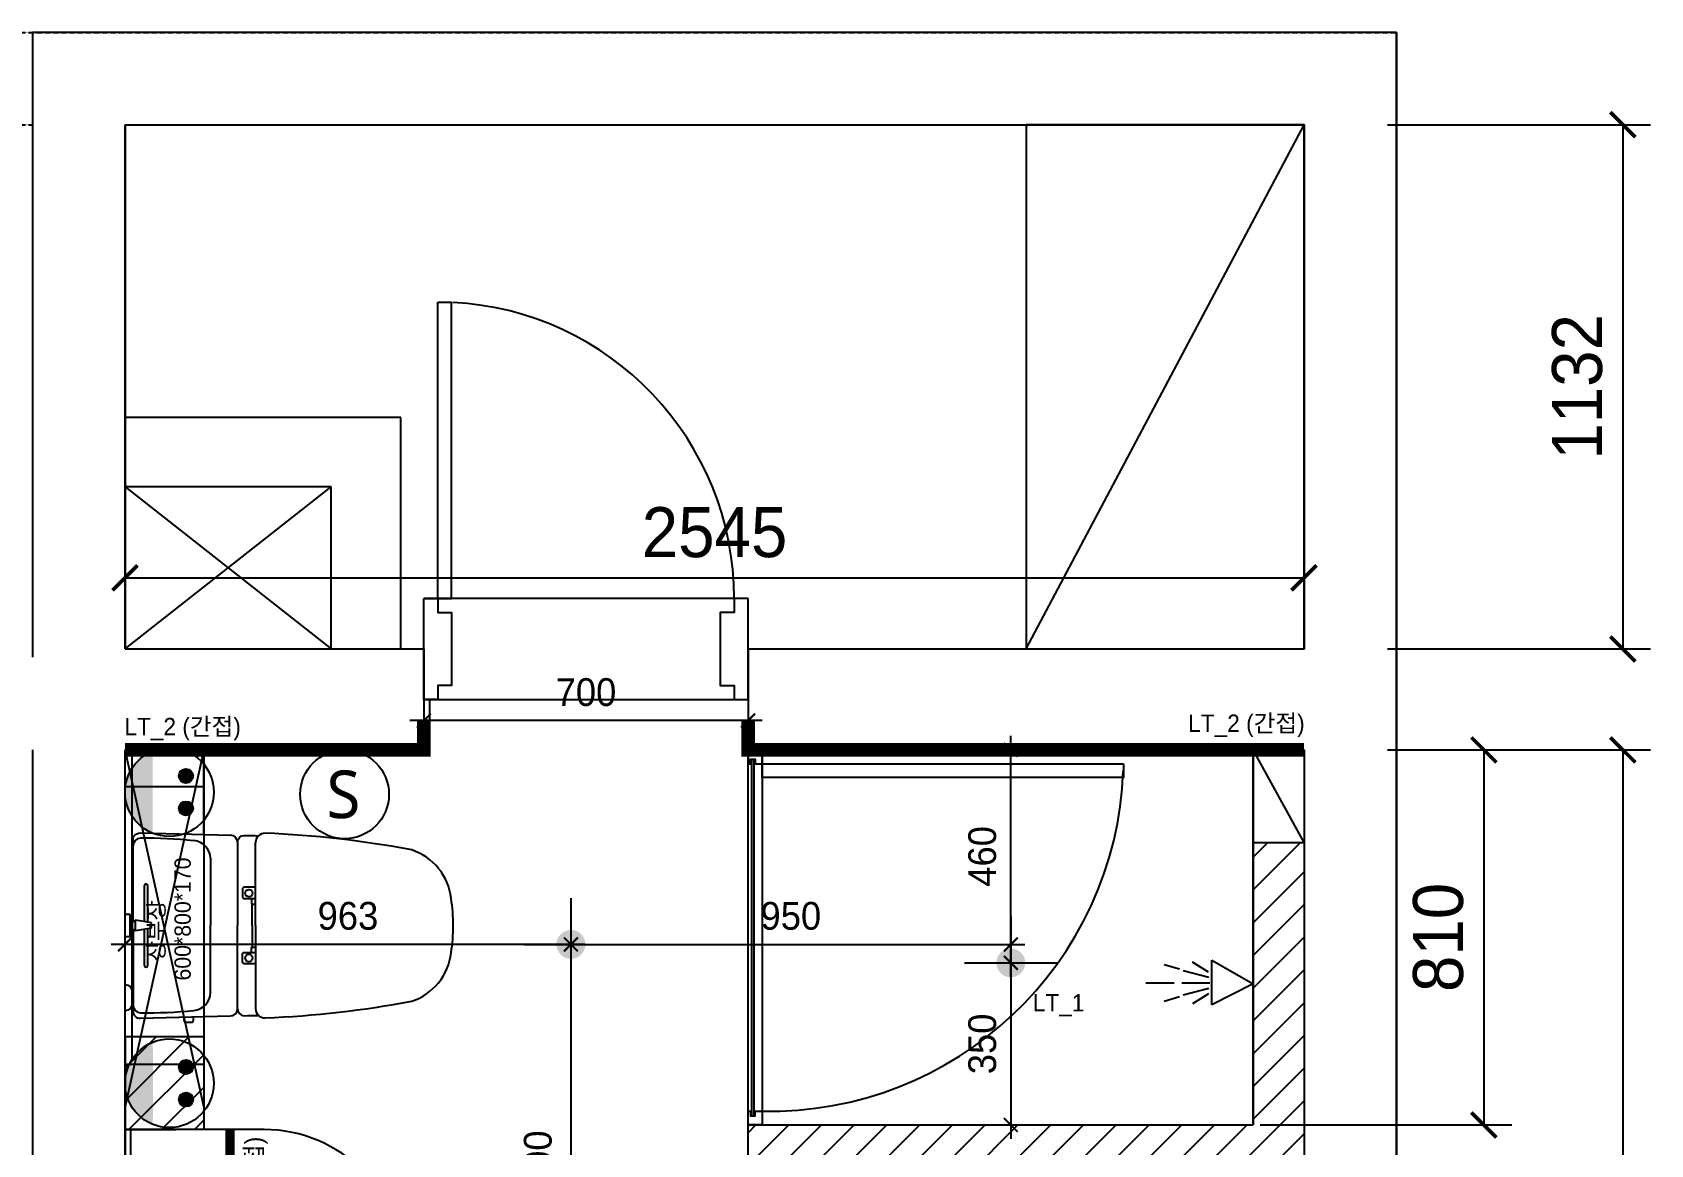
# Model space of a CAD drawing. Header units: millimetres. Extents: x 217202 to 745838, y -6815 to 171372.
# Drawn here: x 370757 to 374250, y 69976 to 72378 of the extents above; entities that cross this region are included whole.
import ezdxf
from ezdxf.enums import TextEntityAlignment as Align

# ---------------------------------------------------------------- set-up
doc = ezdxf.new("R2010")
doc.units = ezdxf.units.MM
doc.header["$PDMODE"] = 3
doc.linetypes.add('DASHED', pattern=[0.75, 0.5, -0.25])
doc.linetypes.add('HIDDEN', pattern=[0.375, 0.25, -0.125])
doc.layers.get('DEFPOINTS').update_dxf_attribs({"color": 248})
for name, color, linetype in [('0-ELC TEXT', 7, 'Continuous'), ('03-WAL NEW', 3, 'Continuous'), ('06-FUR', 6, 'Continuous'), ('06-LIGHT', 4, 'Continuous'), ('07-DIM', 5, 'Continuous'), ('BATH', 4, 'Continuous'), ('C-WALL1', 2, 'Continuous'), ('CO-BATH', 6, 'Continuous'), ('FIN', 2, 'Continuous'), ('FUR', 8, 'DASHED'), ('HAT', 5, 'Continuous'), ('HL', 6, 'HIDDEN'), ('RC-LIGHT', 7, 'Continuous'), ('TOILET-1', 6, 'Continuous'), ('도면층4', 4, 'Continuous'), ('도면층5', 5, 'Continuous'), ('설비', 140, 'Continuous')]:
    doc.layers.add(name, color=color, linetype=linetype)
doc.styles.add('HY 울릉도 L', font='')
doc.styles.get("Standard").update_dxf_attribs({"font": ''})
doc.styles.add('YOURNAME', font='HY울릉도M.TTF')
doc.styles.add('코레일둥고', font='Korail_Round_Gothic_Medium.ttf')
doc.styles.get('HY 울릉도 L').set_extended_font_data('HY울릉도L')
doc.styles.get('Standard').set_extended_font_data('Haan YGodic 230')
doc.dimstyles.new('30', dxfattribs={"dimscale": 30, "dimtxt": 2, "dimasz": 1, "dimexe": 1, "dimexo": 1, "dimgap": 1, "dimtad": 1, "dimdec": 0, "dimrnd": 0.05, "dimdsep": 46, "dimlunit": 6, "dimtxsty": 'HY 울릉도 L', "dimblk": 'ARCHTICK', "dimcen": 2.5, "dimdle": 1, "dimclrd": 133, "dimclre": 133, "dimclrt": 30, "dimadec": 0, "dimazin": 0, "dimtfac": 1, "dimtdec": 0, "dimtix": 1, "dimtmove": 2, "dimatfit": 3, "dimldrblk": 'ARCHTICK', "dimfxl": 1, "dimlwd": -1, "dimlwe": -1, "dimarcsym": 0})
doc.dimstyles.new('YOURNAME-60', dxfattribs={"dimscale": 60, "dimtxt": 1.8, "dimasz": 0.9, "dimexe": 1, "dimexo": 3, "dimgap": 0.7, "dimtad": 1, "dimdec": 0, "dimzin": 0, "dimdsep": 46, "dimtxsty": 'YOURNAME', "dimblk": 'ARCHTICK', "dimcen": 0, "dimclrd": 1, "dimclre": 1, "dimclrt": 7, "dimadec": 0, "dimazin": 0, "dimtfac": 1, "dimtdec": 0, "dimtix": 1, "dimtmove": 2, "dimatfit": 3, "dimldrblk": 'ARCHTICK', "dimfxl": 1, "dimtolj": 1, "dimtzin": 0, "dimarcsym": 0})
pattern_1 = [(45, (65206.935, 0), (-35.355339, 35.355339), [])]

# ---------------------------------------------------------------- blocks, each defined once
blk = doc.blocks.new('A$C4B2D31F0')
at = {"layer": 'FIN', "color": 4}
for p, q in [((185, 690.9), (20.4, 690.9)), ((37.2, 692.3), (24.7, 692.3)), ((37.2, 692.3), (49.7, 692.3)), ((200.9, 690.9), (365.5, 690.9)), ((47.7, 523.7), (192.9, 523.7)), ((338.2, 523.7), (192.9, 523.7)), ((12.6, 465.9), (192.9, 465.9)), ((373.3, 465.9), (192.9, 465.9)), ((192.9, 426.6), (13.7, 426.6)), ((192.9, 426.6), (372.2, 426.6))]:
    blk.add_line(p, q, dxfattribs=at)
for points in [[(20.4, 690.9), (7.9, 690.9, 0.421209), (-7.1, 675.5), (-2.4, 480.5, 0.001659)], [(365.5, 690.9), (378, 690.9, -0.421209), (392.9, 675.5), (388.3, 480.5, -0.001659)], [(12.6, 465.9, 0.371724), (-1.8, 451.2, 0.003515), (-1, 420.3, 0.320541)], [(373.3, 465.9, -0.371724), (387.7, 451.2, -0.003515), (386.9, 420.3, -0.320541)]]:
    blk.add_lwpolyline(points, format="xyb", dxfattribs=at)
for centre, radius, start, end in [((24.7, 707.3), 15, 180, 270), ((49.7, 707.3), 15, 270, 0), ((1004.3, 663.1), 1000, 179.3116, 185.9437), ((20.4, 674.9), 16, 90, 179.3116), ((365.5, 674.9), 16, 0.6884, 90), ((-618.4, 663.1), 1000, 354.0563, 0.6884), ((49.4, 563.7), 40, 185.9437, 267.5129), ((336.5, 563.7), 40, 272.4871, 354.0563), ((12.6, 480.9), 15, 181.3651, 270), ((373.3, 480.9), 15, 270, 358.6349), ((13.7, 406.6), 20, 90, 182.3333), ((372.2, 406.6), 20, 357.6667, 90), ((2197.7, 495.6), 2205.9, 182.3333, 190.6081), ((-1811.8, 495.6), 2205.9, 349.3919, 357.6667), ((148.7, 128.9), 125.5, 198.2964, 263.4241), ((237.2, 128.9), 125.5, 276.5759, 341.7036), ((192.9, 405.9), 405.9, 261.6993, 270), ((192.9, 405.9), 405.9, 270, 278.3007)]:
    blk.add_arc(centre, radius, start, end, dxfattribs=at)
at = {"layer": 'HL', "linetype": 'Continuous'}
for p, q in [((168.9, 697.3), (168.9, 707.3)), ((216.9, 697.3), (216.9, 707.3)), ((106.4, 666.3), (184.4, 666.3)), ((168.9, 697.3), (216.9, 697.3)), ((186, 692.5), (180.6, 697.3)), ((181.6, 685.5), (186, 692.5)), ((187, 651.2), (181.6, 685.5)), ((181.6, 685.5), (204.3, 685.5)), ((186, 692.5), (199.9, 692.5)), ((198.9, 651.2), (204.3, 685.5)), ((199.9, 692.5), (205.3, 697.3)), ((204.3, 685.5), (199.9, 692.5)), ((201.4, 666.3), (279.4, 666.3)), ((106.4, 659.3), (185.5, 659.3)), ((187, 651.2), (198.9, 651.2)), ((200.4, 659.3), (279.4, 659.3)), ((-16, 576.9), (-16, 564.8)), ((-12, 580.9), (-4.8, 580.9)), ((-12, 560.8), (-4.3, 560.8)), ((192.9, 433.7), (146.6, 433.7)), ((192.9, 433.7), (239.3, 433.7))]:
    blk.add_line(p, q, dxfattribs=at)
for points in [[(110.4, 426.6), (110.4, 450.8, -0.414214), (114.4, 454.8), (130.9, 454.8, -0.414214), (134.9, 450.8), (134.9, 435.2), (134.9, 426.6)], [(275.5, 426.6), (275.5, 450.8, 0.414214), (271.5, 454.8), (255, 454.8, 0.414214), (251, 450.8), (251, 435.2), (251, 426.6)], [(134.9, 435.2), (144.6, 435.2, -0.414214), (146.6, 433.2), (146.6, 426.6)], [(251, 435.2), (241.3, 435.2, 0.414214), (239.3, 433.2), (239.3, 426.6)]]:
    blk.add_lwpolyline(points, format="xyb", dxfattribs=at)
for centre in [(122.9, 440.9), (262.9, 440.9)]:
    blk.add_circle(centre, 8, dxfattribs=at)
for centre, radius, start, end in [((106.4, 662.8), 3.5, 90, 270), ((279.4, 662.8), 3.5, 270, 90), ((-12, 576.9), 4, 90, 180), ((-12, 564.8), 4, 180, 270)]:
    blk.add_arc(centre, radius, start, end, dxfattribs=at)
blk = doc.blocks.new('_ArchTick')
at = {"color": 0, "linetype": 'ByBlock', "const_width": 0.15}
blk.add_lwpolyline([(-0.5, -0.5), (0.5, 0.5)], dxfattribs=at)
blk = doc.blocks.new('*D164')
at = {"layer": 'DEFPOINTS', "color": 0, "transparency": 16777216}
for p in [(373501.6, 71200), (370956.6, 71028.6), (373501.6, 71051.1)]:
    blk.add_point(p, dxfattribs=at)
at = {"layer": 'HAT', "color": 1, "lineweight": -2, "transparency": 16777216}
for p, q in [((370956.6, 71208.6), (370956.6, 71260)), ((373501.6, 71231.1), (373501.6, 71260)), ((370956.6, 71200), (373501.6, 71200))]:
    blk.add_line(p, q, dxfattribs=at)
at = {"layer": 'HAT', "color": 1, "lineweight": -2, "transparency": 16777216, "xscale": 54, "yscale": 54, "zscale": 54, "rotation": 180}
blk.add_blockref('_ArchTick', (370956.6, 71200), dxfattribs=at)
at = {"layer": 'HAT', "color": 1, "lineweight": -2, "transparency": 16777216, "xscale": 54, "yscale": 54, "zscale": 54}
blk.add_blockref('_ArchTick', (373501.6, 71200), dxfattribs=at)
at = {"layer": 'HAT', "color": 7, "transparency": 16777216, "insert": (372229.1, 71298), "char_height": 108, "attachment_point": 5, "style": 'YOURNAME'}
blk.add_mtext('\\A1;2545', dxfattribs=at)
blk = doc.blocks.new('*D165')
at = {"layer": '06-FUR', "color": 133, "transparency": 16777216}
for p, q in [((371601.6, 70921.7), (371601.6, 70921.7)), ((372331.6, 70891.7), (371571.6, 70891.7)), ((372301.6, 70907.6), (372301.6, 70861.7))]:
    blk.add_line(p, q, dxfattribs=at)
at = {"layer": 'DEFPOINTS', "color": 0, "transparency": 16777216}
for p in [(372301.6, 70937.6), (371601.6, 70891.7), (371601.6, 70891.7)]:
    blk.add_point(p, dxfattribs=at)
at = {"layer": '06-FUR', "color": 133, "transparency": 16777216, "xscale": 30, "yscale": 30, "zscale": 30, "rotation": 180}
blk.add_blockref('_ArchTick', (371601.6, 70891.7), dxfattribs=at)
at = {"layer": '06-FUR', "color": 133, "transparency": 16777216, "xscale": 30, "yscale": 30, "zscale": 30}
blk.add_blockref('_ArchTick', (372301.6, 70891.7), dxfattribs=at)
at = {"layer": '06-FUR', "color": 30, "transparency": 16777216, "insert": (371951.6, 70953), "char_height": 60, "attachment_point": 5, "style": 'HY 울릉도 L'}
blk.add_mtext('700', dxfattribs=at)
blk = doc.blocks.new('*D171')
at = {"layer": 'DEFPOINTS', "color": 0, "transparency": 16777216}
for p in [(373501.6, 72178.6), (373501.6, 71046.6), (374189.8, 71046.6)]:
    blk.add_point(p, dxfattribs=at)
at = {"layer": 'HAT', "color": 1, "lineweight": -2, "transparency": 16777216}
for p, q in [((373681.6, 72178.6), (374249.8, 72178.6)), ((374189.8, 72178.6), (374189.8, 71046.6)), ((373681.6, 71046.6), (374249.8, 71046.6))]:
    blk.add_line(p, q, dxfattribs=at)
at = {"layer": 'HAT', "color": 1, "lineweight": -2, "transparency": 16777216, "xscale": 54, "yscale": 54, "zscale": 54}
for p, rotation in [((374189.8, 72178.6), 90), ((374189.8, 71046.6), 270)]:
    blk.add_blockref('_ArchTick', p, dxfattribs=dict(at, rotation=rotation))
at = {"layer": 'HAT', "color": 7, "transparency": 16777216, "insert": (374091.6, 71612.6), "char_height": 108, "attachment_point": 5, "rotation": 90, "style": 'YOURNAME'}
blk.add_mtext('\\A1;1132', dxfattribs=at)
blk = doc.blocks.new('AC-8')
at = {"layer": 'BATH'}
for p, q in [((-50.8, 54), (-0.1, 142.7)), ((-0.1, 142.7), (45.4, 54)), ((45.4, 54), (-50.8, 54)), ((-24.7, 46.5), (-46.3, 12.2)), ((-13.5, 47.3), (-27.7, -7.9)), ((-1.6, 49.5), (-1.6, -10.8)), ((10.4, 47.3), (24.5, -7.9)), ((21.6, 46.5), (43.2, 12.2)), ((-31.4, -16.2), (-41.1, -49)), ((-1.6, -27.3), (-1.6, -88.5)), ((28.3, -16.2), (38, -49))]:
    blk.add_line(p, q, dxfattribs=at)
blk = doc.blocks.new('*D166')
at = {"layer": 'DEFPOINTS', "color": 0, "transparency": 16777216}
for p in [(373501.6, 70828.6), (373501.6, 68108.6), (374189.8, 68108.6)]:
    blk.add_point(p, dxfattribs=at)
at = {"layer": 'HAT', "color": 1, "lineweight": -2, "transparency": 16777216}
for p, q in [((373681.6, 70828.6), (374249.8, 70828.6)), ((374189.8, 70828.6), (374189.8, 68108.6)), ((373681.6, 68108.6), (374249.8, 68108.6))]:
    blk.add_line(p, q, dxfattribs=at)
at = {"layer": 'HAT', "color": 1, "lineweight": -2, "transparency": 16777216, "xscale": 54, "yscale": 54, "zscale": 54}
for p, rotation in [((374189.8, 70828.6), 90), ((374189.8, 68108.6), 270)]:
    blk.add_blockref('_ArchTick', p, dxfattribs=dict(at, rotation=rotation))
at = {"layer": 'HAT', "color": 7, "transparency": 16777216, "insert": (374091.6, 69468.6), "char_height": 108, "attachment_point": 5, "rotation": 90, "style": 'YOURNAME'}
blk.add_mtext('\\A1;2720', dxfattribs=at)
blk = doc.blocks.new('*D167')
at = {"layer": 'DEFPOINTS', "color": 0, "transparency": 16777216}
for p in [(373501.6, 70828.6), (373227.1, 70018.6), (373889.8, 70018.6)]:
    blk.add_point(p, dxfattribs=at)
at = {"layer": 'HAT', "color": 1, "lineweight": -2, "transparency": 16777216}
for p, q in [((373681.6, 70828.6), (373949.8, 70828.6)), ((373889.8, 70828.6), (373889.8, 70018.6)), ((373407.1, 70018.6), (373949.8, 70018.6))]:
    blk.add_line(p, q, dxfattribs=at)
at = {"layer": 'HAT', "color": 1, "lineweight": -2, "transparency": 16777216, "xscale": 54, "yscale": 54, "zscale": 54}
for p, rotation in [((373889.8, 70828.6), 90), ((373889.8, 70018.6), 270)]:
    blk.add_blockref('_ArchTick', p, dxfattribs=dict(at, rotation=rotation))
at = {"layer": 'HAT', "color": 7, "transparency": 16777216, "insert": (373791.5, 70423.6), "char_height": 108, "attachment_point": 5, "rotation": 90, "style": 'YOURNAME'}
blk.add_mtext('\\A1;810', dxfattribs=at)
blk = doc.blocks.new('egoo')
at = {"layer": '설비'}
h = blk.add_hatch(color=140, dxfattribs=at)
edge = h.paths.add_edge_path()
edge.add_arc((1015645.3, 443433.7), 22.3, 0, 360)
h = blk.add_hatch(color=140, dxfattribs=at)
edge = h.paths.add_edge_path()
edge.add_arc((1015747.7, 443433.7), 22.3, 0, 360)
h = blk.add_hatch(color=140, dxfattribs=at)
edge = h.paths.add_edge_path()
edge.add_line((1015826.3, 443329.1), (1015566.6, 443329.1))
edge.add_ellipse((1015696.5, 443381.5), major_axis=(99, 99), ratio=1, start_angle=156.9578, end_angle=293.0422)
at = {"layer": '설비', "color": 140}
for centre, radius in [((1015696.5, 443381.5), 140), ((1015645.3, 443433.7), 22.3), ((1015747.7, 443433.7), 22.3)]:
    blk.add_circle(centre, radius, dxfattribs=at)
blk = doc.blocks.new('ghehrth')
at = {"layer": '06-LIGHT'}
h = blk.add_hatch(color=256, dxfattribs=at)
h.dxf.hatch_style = 1
edge = h.paths.add_edge_path()
edge.add_arc((74745, 23106.8), 31.2, 270, 630)
at = {"color": 1, "linetype": 'Continuous'}
for p, q in [((74745, 23006.8), (74745, 23206.8)), ((74645, 23106.8), (74845, 23106.8))]:
    blk.add_line(p, q, dxfattribs=at)
blk = doc.blocks.new('*D202')
at = {"layer": '06-FUR', "color": 133, "transparency": 16777216}
for p, q in [((371919.1, 70438.5), (371919.1, 69378.6)), ((371949.1, 70408.5), (371949.1, 70408.5)), ((371949.1, 69408.6), (371949.1, 69408.6))]:
    blk.add_line(p, q, dxfattribs=at)
at = {"layer": 'DEFPOINTS', "color": 0, "transparency": 16777216}
for p in [(371919.1, 70408.5), (371919.1, 69408.6), (371919.1, 69408.6)]:
    blk.add_point(p, dxfattribs=at)
at = {"layer": '06-FUR', "color": 133, "transparency": 16777216, "xscale": 30, "yscale": 30, "zscale": 30}
for p, rotation in [((371919.1, 70408.5), 90), ((371919.1, 69408.6), 270)]:
    blk.add_blockref('_ArchTick', p, dxfattribs=dict(at, rotation=rotation))
at = {"layer": '06-FUR', "color": 30, "transparency": 16777216, "insert": (371853.1, 69908.5), "char_height": 60, "attachment_point": 5, "rotation": 90, "style": 'HY 울릉도 L'}
blk.add_mtext('1,000', dxfattribs=at)
blk = doc.blocks.new('*D208')
at = {"layer": '06-FUR', "color": 133, "transparency": 16777216}
for p, q in [((372868.6, 70398.6), (372868.6, 69988.6)), ((372898.6, 70368.6), (372898.6, 70368.6)), ((372898.6, 70018.6), (372898.6, 70018.6))]:
    blk.add_line(p, q, dxfattribs=at)
at = {"layer": 'DEFPOINTS', "color": 0, "transparency": 16777216}
for p in [(372868.6, 70368.6), (372868.6, 70018.6), (372868.6, 70018.6)]:
    blk.add_point(p, dxfattribs=at)
at = {"layer": '06-FUR', "color": 133, "transparency": 16777216, "xscale": 30, "yscale": 30, "zscale": 30}
for p, rotation in [((372868.6, 70368.6), 90), ((372868.6, 70018.6), 270)]:
    blk.add_blockref('_ArchTick', p, dxfattribs=dict(at, rotation=rotation))
at = {"layer": '06-FUR', "color": 30, "transparency": 16777216, "insert": (372807.2, 70193.6), "char_height": 60, "attachment_point": 5, "rotation": 90, "style": 'HY 울릉도 L'}
blk.add_mtext('350', dxfattribs=at)
blk = doc.blocks.new('*D210')
at = {"layer": '06-FUR', "color": 133, "transparency": 16777216}
blk.add_line((371889.1, 70408.5), (372898.6, 70408.5), dxfattribs=at)
at = {"layer": 'DEFPOINTS', "color": 0, "transparency": 16777216}
for p in [(371919.1, 70408.5), (372868.6, 70408.5), (372868.6, 70408.5)]:
    blk.add_point(p, dxfattribs=at)
at = {"layer": '06-FUR', "color": 133, "transparency": 16777216, "xscale": 30, "yscale": 30, "zscale": 30, "rotation": 180}
blk.add_blockref('_ArchTick', (371919.1, 70408.5), dxfattribs=at)
at = {"layer": '06-FUR', "color": 133, "transparency": 16777216, "xscale": 30, "yscale": 30, "zscale": 30}
blk.add_blockref('_ArchTick', (372868.6, 70408.5), dxfattribs=at)
at = {"layer": '06-FUR', "color": 30, "transparency": 16777216, "insert": (372393.8, 70469.8), "char_height": 60, "attachment_point": 5, "style": 'HY 울릉도 L'}
blk.add_mtext('950', dxfattribs=at)
blk = doc.blocks.new('*D211')
at = {"layer": '06-FUR', "color": 133, "transparency": 16777216}
for p, q in [((372868.6, 70338.6), (372868.6, 70858.6)), ((372898.6, 70828.6), (372898.6, 70828.6)), ((372898.6, 70368.6), (372898.6, 70368.6))]:
    blk.add_line(p, q, dxfattribs=at)
at = {"layer": 'DEFPOINTS', "color": 0, "transparency": 16777216}
for p in [(372868.6, 70828.6), (372868.6, 70828.6), (372868.6, 70368.6)]:
    blk.add_point(p, dxfattribs=at)
at = {"layer": '06-FUR', "color": 133, "transparency": 16777216, "xscale": 30, "yscale": 30, "zscale": 30}
for p, rotation in [((372868.6, 70828.6), 90), ((372868.6, 70368.6), 270)]:
    blk.add_blockref('_ArchTick', p, dxfattribs=dict(at, rotation=rotation))
at = {"layer": '06-FUR', "color": 30, "transparency": 16777216, "insert": (372807.3, 70598.6), "char_height": 60, "attachment_point": 5, "rotation": 90, "style": 'HY 울릉도 L'}
blk.add_mtext('460', dxfattribs=at)
blk = doc.blocks.new('*D217')
at = {"layer": '06-FUR', "color": 133, "transparency": 16777216}
blk.add_line((371949.1, 70408.5), (370926.6, 70408.5), dxfattribs=at)
at = {"layer": 'DEFPOINTS', "color": 0, "transparency": 16777216}
for p in [(370956.6, 70408.5), (370956.6, 70408.5), (371919.1, 70408.5)]:
    blk.add_point(p, dxfattribs=at)
at = {"layer": '06-FUR', "color": 133, "transparency": 16777216, "xscale": 30, "yscale": 30, "zscale": 30, "rotation": 180}
blk.add_blockref('_ArchTick', (370956.6, 70408.5), dxfattribs=at)
at = {"layer": '06-FUR', "color": 133, "transparency": 16777216, "xscale": 30, "yscale": 30, "zscale": 30}
blk.add_blockref('_ArchTick', (371919.1, 70408.5), dxfattribs=at)
at = {"layer": '06-FUR', "color": 30, "transparency": 16777216, "insert": (371437.8, 70469.8), "char_height": 60, "attachment_point": 5, "style": 'HY 울릉도 L'}
blk.add_mtext('963', dxfattribs=at)
blk = doc.blocks.new('swich')
at = {"layer": '설비', "color": 140}
blk.add_circle((372828.6, -86554.1), 84, dxfattribs=at)
at = {"layer": '설비', "color": 140, "insert": (372858.7, -86509.1), "char_height": 90, "attachment_point": 3}
blk.add_mtext_dynamic_manual_height_columns('{\\fMalgun Gothic|b0|i0|c129|p50;S}', width=143.497, gutter_width=1, heights=[0], dxfattribs=at)

msp = doc.modelspace()

# ---------------------------------------------------------------- hatches: boundary and pattern name
at = {"layer": '03-WAL NEW'}
h = msp.add_hatch(dxfattribs=at)
h.set_pattern_fill('_USER', color=8, scale=50, angle=45, pattern_type=0)
h.set_pattern_definition(pattern_1)
h.paths.add_polyline_path([(371136.6, 70828.6), (370956.6, 70828.6), (371088.4, 70828.6), (371099.2, 70828.6)])
h.paths.add_polyline_path([(371126.6, 70208.6), (370956.6, 70208.6), (370956.6, 70008.6), (371126.6, 70008.6)])
h = msp.add_hatch(dxfattribs=at)
h.set_pattern_fill('_USER', color=8, scale=50, angle=45, pattern_type=0)
h.set_pattern_definition(pattern_1)
h.paths.add_polyline_path([(373501.6, 70628.6), (373391.6, 70628.6), (373391.6, 70018.6), (372301.6, 70018.6), (372301.6, 69908.6), (373391.6, 69908.6), (373391.6, 68108.6), (373501.6, 68108.6)])
at = {"layer": '설비'}
h = msp.add_hatch(color=10, dxfattribs=at)
edge = h.paths.add_edge_path()
edge.add_line((371016.6, 70197.5), (371016.6, 70019.7))
edge.add_ellipse((371052.4, 70108.6), major_axis=(67.8, 67.8), ratio=1, start_angle=66.9578, end_angle=203.0422, ccw=False)
h = msp.add_hatch(color=10, dxfattribs=at)
edge = h.paths.add_edge_path()
edge.add_arc((371088.2, 70143.6), 15.3, 0, 360)
h = msp.add_hatch(color=10, dxfattribs=at)
edge = h.paths.add_edge_path()
edge.add_arc((371088.2, 70073.5), 15.3, 0, 360)

# ---------------------------------------------------------------- linework, layer by layer
at = {"layer": '06-FUR'}
msp.add_line((372901.6, 71046.6), (373501.6, 72178.6), dxfattribs=at)
msp.add_lwpolyline([(372901.6, 71046.6), (373501.6, 71046.6), (373501.6, 72178.6), (372901.6, 72178.6)], close=True, dxfattribs=at)
at = {"layer": '06-LIGHT'}
msp.add_line((372331.6, 70816.6), (373391.6, 70816.6), dxfattribs=at)
at = {"layer": '07-DIM'}
for p, q in [((371613.6, 70937.6), (371613.6, 70816.6)), ((370956.6, 70816.6), (370959.2, 70816.6)), ((370971.2, 70816.6), (371613.6, 70816.6)), ((370971.2, 70816.6), (370971.2, 70158.6)), ((370956.6, 70008.6), (370956.6, 69008.6)), ((370968.6, 70008.6), (370968.6, 69008.6))]:
    msp.add_line(p, q, dxfattribs=at)
at = {"layer": 'C-WALL1'}
for p, q in [((373701.1, 72378.1), (370756.6, 72378.1)), ((370756.6, 72378.1), (370756.6, 72178.6)), ((373701.1, 67908.6), (373701.1, 72378.1)), ((370756.6, 72178.6), (370756.6, 71028.6)), ((370956.6, 72178.6), (373501.6, 72178.6)), ((370956.6, 72178.6), (370956.6, 71046.6)), ((370956.6, 71046.6), (370956.6, 72178.6)), ((373501.6, 72178.6), (373501.6, 71046.6)), ((371551.6, 71546.6), (370956.6, 71546.6)), ((371551.6, 71046.6), (371551.6, 71546.6)), ((371401.6, 71396.6), (370956.6, 71396.6)), ((371401.6, 71046.6), (371401.6, 71396.6)), ((371601.6, 70937.6), (371601.6, 71155.6)), ((372301.6, 70937.6), (372301.6, 71155.6)), ((370956.6, 71046.6), (371601.6, 71046.6)), ((371601.6, 71046.6), (371601.6, 70828.6)), ((372301.6, 71046.6), (373501.6, 71046.6)), ((372301.6, 71046.6), (372301.6, 70828.6)), ((370756.6, 70828.6), (370756.6, 68808.6)), ((370956.6, 70828.6), (371601.6, 70828.6)), ((370956.6, 69008.6), (370956.6, 70828.6)), ((372301.6, 70828.6), (373501.6, 70828.6)), ((373501.6, 70828.6), (373501.6, 68108.6))]:
    msp.add_line(p, q, dxfattribs=at)
at = {"layer": 'C-WALL1', "color": 251, "true_color": 0x636466}
msp.add_line((373701.1, 72378.1), (373701.1, 60753.4), dxfattribs=at)
at = {"layer": 'C-WALL1', "color": 1}
for p, q in [((370956.6, 71046.6), (371401.6, 71396.6)), ((370956.6, 71396.6), (371401.6, 71046.6))]:
    msp.add_line(p, q, dxfattribs=at)
at = {"layer": 'CO-BATH'}
for p, q in [((372309.1, 70808.6), (372309.1, 70038.6)), ((372314.1, 70808.6), (372314.1, 70038.6))]:
    msp.add_line(p, q, dxfattribs=at)
at = {"layer": 'CO-BATH', "color": 8}
for points in [[(372301.6, 70828.6), (372331.6, 70828.6), (372331.6, 70018.6), (372301.6, 70018.6)], [(373111.6, 70798.6), (373111.6, 70768.6), (372331.6, 70768.6), (372331.6, 70798.6)]]:
    msp.add_lwpolyline(points, close=True, dxfattribs=at)
at = {"layer": 'CO-BATH'}
for points in [[(372301.6, 70828.6), (372301.6, 70798.6), (372306.6, 70798.6), (372306.6, 70808.6), (372316.6, 70808.6), (372316.6, 70798.6), (372331.6, 70798.6), (372331.6, 70828.6)], [(372301.6, 70018.6), (372301.6, 70048.6), (372306.6, 70048.6), (372306.6, 70038.6), (372316.6, 70038.6), (372316.6, 70048.6), (372331.6, 70048.6), (372331.6, 70018.6)]]:
    msp.add_lwpolyline(points, close=True, dxfattribs=at)
at = {"layer": 'FUR'}
for p, q in [((368321.1, 72378.1), (373701.1, 72378.1)), ((368321.1, 72178.6), (370756.6, 72178.6))]:
    msp.add_line(p, q, dxfattribs=at)
at = {"layer": 'RC-LIGHT', "color": 10}
msp.add_line((372301.6, 68108.6), (372301.6, 70891.7), dxfattribs=at)
for points, const_width in [([(371601.6, 70891.7), (371601.6, 70828.6), (370956.6, 70828.6)], 30), ([(372301.6, 70891.7), (372301.6, 70828.6), (373501.6, 70828.6)], 30), ([(371183.2, 70008.6), (371183.2, 69020.6)], 20)]:
    msp.add_lwpolyline(points, dxfattribs=dict(at, const_width=const_width))
at = {"layer": 'TOILET-1'}
for p, q in [((371126.6, 70058.6), (370956.6, 70828.6)), ((371126.6, 70828.6), (370956.6, 70058.6)), ((371126.6, 70828.6), (371126.6, 70749.3)), ((371126.6, 70646), (371126.6, 70828.6)), ((373501.6, 70828.6), (373391.6, 70828.6)), ((373391.6, 70828.6), (373391.6, 70018.6)), ((373391.6, 70018.6), (373391.6, 70828.6)), ((373391.6, 70828.6), (373391.6, 70628.6)), ((373501.6, 70628.6), (373391.6, 70828.6)), ((370956.6, 70008.6), (370956.6, 70718.6)), ((371126.6, 70718.6), (371126.6, 70008.6)), ((373391.6, 70628.6), (373501.6, 70628.6)), ((373391.6, 70628.6), (373391.6, 70018.6)), ((373391.6, 70628.6), (373391.6, 70018.6)), ((371126.6, 70208.6), (370956.6, 70208.6)), ((370956.6, 70208.6), (370956.6, 70008.6)), ((371066.6, 70008.6), (370956.6, 70008.6)), ((370956.6, 70008.6), (371066.6, 70008.6)), ((372301.6, 69908.6), (372301.6, 70018.6)), ((372301.6, 70018.6), (373391.6, 70018.6))]:
    msp.add_line(p, q, dxfattribs=at)
msp.add_lwpolyline([(370956.6, 70749.3), (371126.6, 70749.3), (371126.6, 70149.3), (370956.6, 70149.3)], close=True, dxfattribs=at)
msp.add_lwpolyline([(371256.6, 70008.6), (370956.6, 70008.6), (370956.6, 69008.6), (371556.6, 69008.6), (371556.6, 69708.6)], dxfattribs=at)
for centre, radius, start, end in [((372348.8, 70811.6), 763.2, 268.7027, 357.8946), ((371256.6, 69708.6), 300, 0, 90)]:
    msp.add_arc(centre, radius, start, end, dxfattribs=at)
at = {"layer": '도면층4'}
for p, q in [((371631.6, 71795.6), (371661.6, 71795.6)), ((371631.6, 71155.6), (371631.6, 71795.6)), ((371661.6, 71155.6), (371661.6, 71795.6)), ((372301.6, 71155.6), (371601.6, 71155.6)), ((371631.6, 71155.6), (371661.6, 71155.6)), ((371601.6, 70937.6), (372301.6, 70937.6))]:
    msp.add_line(p, q, dxfattribs=at)
for points in [[(371601.6, 71155.6), (371631.6, 71155.6), (371631.6, 71125.6), (371661.6, 71125.6), (371661.6, 70967.6), (371631.6, 70967.6), (371631.6, 70937.6), (371601.6, 70937.6), (371601.6, 71155.6)], [(372301.6, 71155.6), (372271.6, 71155.6), (372271.6, 71125.6), (372241.6, 71125.6), (372241.6, 70967.6), (372271.6, 70967.6), (372271.6, 70937.6), (372301.6, 70937.6), (372301.6, 71155.6)]]:
    msp.add_lwpolyline(points, dxfattribs=at)
at = {"layer": '도면층5'}
msp.add_arc((371631.3, 71155.5), 640.2, 0.0077, 87.0698, dxfattribs=at)
at = {"layer": '설비', "color": 10}
for centre, radius in [((371052.4, 70108.6), 95.8), ((371088.2, 70143.6), 15.3), ((371088.2, 70073.5), 15.3)]:
    msp.add_circle(centre, radius, dxfattribs=at)

# ---------------------------------------------------------------- block references
at = {"layer": '06-LIGHT', "rotation": 270}
for p in [(348812.3, 145153.5), (349761.8, 145113.6)]:
    msp.add_blockref('ghehrth', p, dxfattribs=at)
at = {"layer": 'C-WALL1', "rotation": 270}
msp.add_blockref('AC-8', (373248.8, 70323.5), dxfattribs=at)
at = {"layer": 'RC-LIGHT', "color": 140, "xscale": 0.6845238224412213, "yscale": 0.6845238224412213, "zscale": 0.6845238224412213, "rotation": 270}
msp.add_blockref('egoo', (67547.2, 766005.7), dxfattribs=at)
at = {"layer": 'TOILET-1', "rotation": 90}
msp.add_blockref('A$C4B2D31F0', (371664.9, 70256.3), dxfattribs=at)
at = {"layer": '설비', "color": 140, "xscale": 1.140873015873041, "yscale": 1.140873015873041, "zscale": 1.140873015873041}
msp.add_blockref('swich', (-53919.7, 169479.9), dxfattribs=at)

# ---------------------------------------------------------------- texts
at = {"layer": '0-ELC TEXT', "char_height": 35.122, "attachment_point": 1, "rotation": 90, "style": '코레일둥고'}
for s, width, insert in [('\\pxt5;{\\fGulim|b0|i0|c129|p50;600*800*170}', 239.524, (371063.3, 70330.5)), ('\\pxt5;{\\fGulim|b0|i0|c129|p50;상부장}', 149.293, (371006.1, 70371.8))]:
    msp.add_mtext_dynamic_manual_height_columns(s, width=width, gutter_width=1954.3, heights=[0], dxfattribs=dict(at, insert=insert))
at = {"layer": '설비', "color": 30, "style": '코레일둥고'}
for s, p in [('LT_2 (간접)', (370955.2, 70897.7)), ('LT_2 (간접)', (373251.5, 70904.9)), ('LT_1', (372916, 70301.2))]:
    msp.add_text(s, height=37.39, dxfattribs=at).set_placement(p, align=Align.TOP_LEFT)
msp.add_text('LT_3 (가구 간접)', height=37.394, rotation=90, dxfattribs=at).set_placement((371215.6, 69634.2), align=Align.TOP_LEFT)

# ---------------------------------------------------------------- dimensions: what is measured, and where the dimension line sits
at = {"layer": '06-FUR'}
for base, p1, p2, picture, middle in [((371601.6, 70891.7), (372301.6, 70937.6), (371601.6, 70891.7), '*D165', (371951.6, 70953)), ((370956.5536998, 70408.4520488), (371919.0536998, 70408.4520488), (370956.5536998, 70408.4520488), '*D217', (371437.8036998, 70469.7953323)), ((372868.5536998, 70408.4520488), (371919.0536998, 70408.4520488), (372868.5536998, 70408.4520488), '*D210', (372393.8036998, 70469.7953323))]:
    dim = msp.add_linear_dim(base=base, p1=p1, p2=p2, dimstyle='30', override={"dimfxl": 1.25}, dxfattribs=at)
    dim.commit()
    dim.dimension.update_dxf_attribs({"geometry": picture, "text_midpoint": middle})
for base, p1, p2, picture, middle in [((372868.6, 70828.6), (372868.6, 70368.6), (372868.6, 70828.6), '*D211', (372807.3, 70598.6)), ((371919.1, 69408.6), (371919.1, 70408.5), (371919.1, 69408.6), '*D202', (371853.1, 69908.5)), ((372868.6, 70018.6), (372868.6, 70368.6), (372868.6, 70018.6), '*D208', (372807.2, 70193.6))]:
    dim = msp.add_linear_dim(base=base, p1=p1, p2=p2, angle=90, dimstyle='30', override={"dimfxl": 1.25}, dxfattribs=at)
    dim.commit()
    dim.dimension.update_dxf_attribs({"geometry": picture, "text_midpoint": middle})
at = {"layer": 'HAT'}
for base, p1, p2, angle, picture, middle in [((374189.8, 71046.6), (373501.6, 72178.6), (373501.6, 71046.6), 90, '*D171', (374091.6, 71612.6)), ((373501.6, 71200), (370956.6, 71028.6), (373501.6, 71051.1), 180, '*D164', (372229.1, 71298)), ((373889.8, 70018.6), (373501.6, 70828.6), (373227.1, 70018.6), 270, '*D167', (373791.5, 70423.6)), ((374189.8, 68108.6), (373501.6, 70828.6), (373501.6, 68108.6), 90, '*D166', (374091.6, 69468.6))]:
    dim = msp.add_linear_dim(base=base, p1=p1, p2=p2, angle=angle, dimstyle='YOURNAME-60', dxfattribs=at)
    dim.commit()
    dim.dimension.update_dxf_attribs({"geometry": picture, "text_midpoint": middle})

doc.saveas('drawing.dxf')
